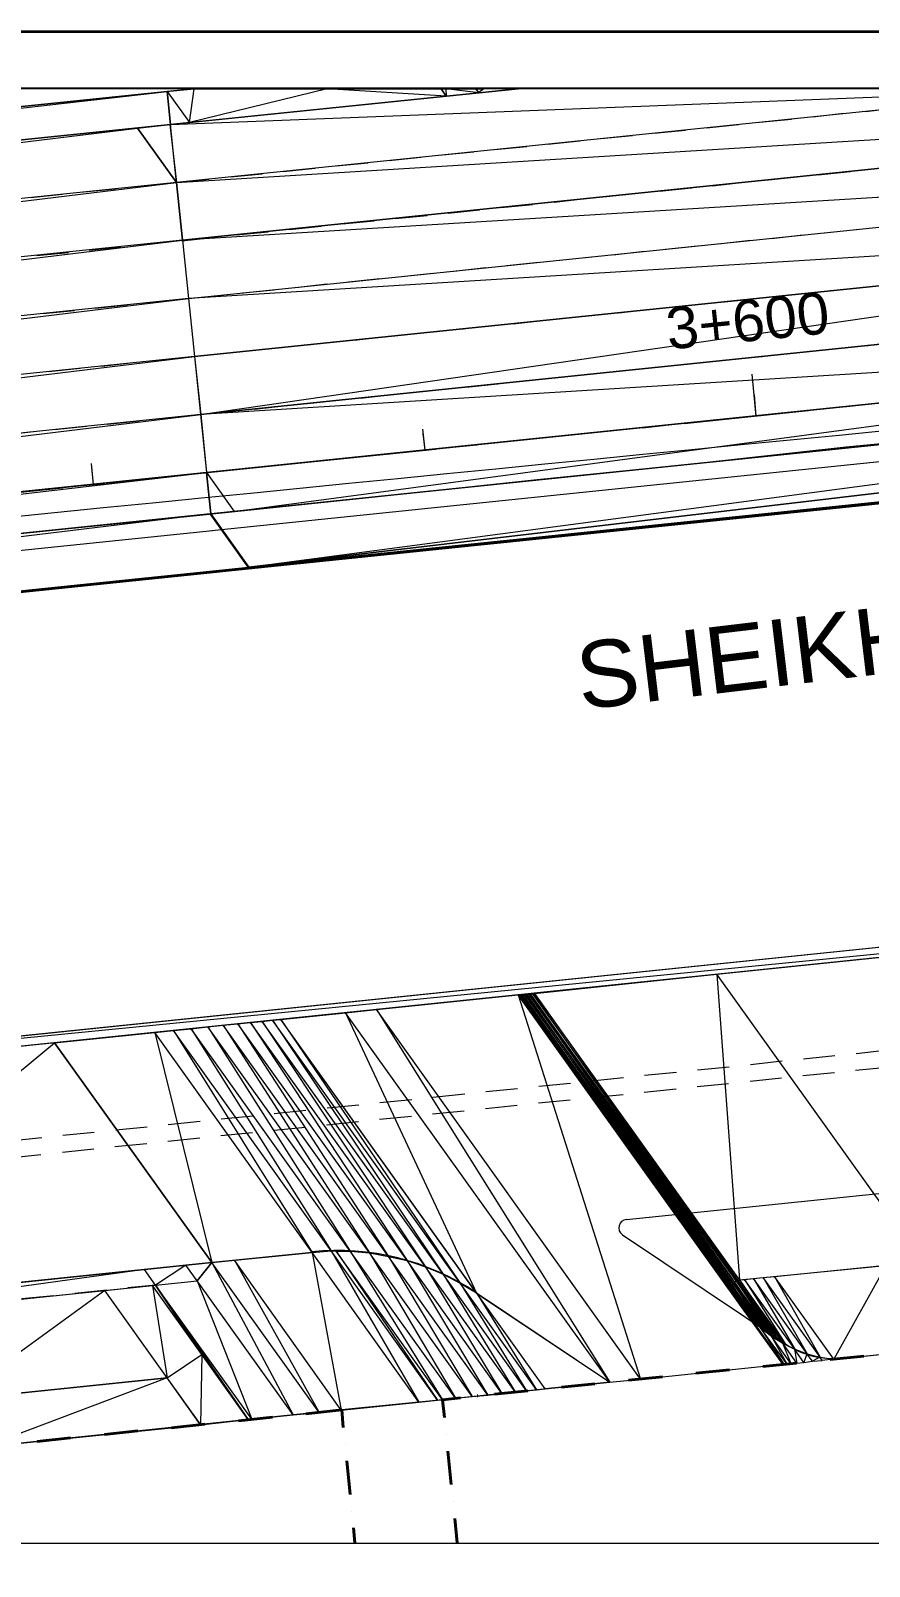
# Model space of a CAD drawing. Header units: inches. Extents: x -0.6 to 32.5, y 0.8 to 22.6.
# Drawn here: x 18.39 to 21.98, y 16.02 to 22.59 of the extents above; entities that cross this region are included whole.
import ezdxf

# ---------------------------------------------------------------- set-up
doc = ezdxf.new("R2010")
doc.units = ezdxf.units.IN
doc.header["$MEASUREMENT"] = 0
doc.layers.add('PDF_Geometry', color=7, linetype='Continuous', true_color=0xa5a5a5)
doc.layers.add('PDF_Text', color=7, linetype='Continuous')
doc.styles.add('PDF Arial', font='arial.ttf')

msp = doc.modelspace()

# ---------------------------------------------------------------- linework, layer by layer
at = {"layer": 'PDF_Geometry', "color": 7, "lineweight": 0}
for points in [[(32.4989, 22.5905), (0.6506, 22.5839), (0.6439, 22.5905), (32.4989, 22.5905)], [(32.4989, 22.5839), (32.4989, 22.5905), (0.6506, 22.5839), (32.4989, 22.5839)], [(27.7256, 16.1206), (27.7256, 22.3439), (0.8839, 22.3439), (0.8839, 16.1206), (27.7256, 16.1206)], [(21.4972, 20.9422), (21.4789, 21.1206)], [(21.4972, 20.9422), (21.4889, 21.0322)], [(20.0806, 20.7956), (20.0706, 20.8855)], [(20.0806, 20.7956), (20.0722, 20.8672)], [(18.6622, 20.6489), (18.6539, 20.7389)], [(18.6622, 20.6489), (18.6556, 20.7206)]]:
    msp.add_lwpolyline(points, dxfattribs=at)
at = {"layer": 'PDF_Geometry', "color": 7, "lineweight": 25}
msp.add_lwpolyline([(27.7256, 1.0256), (27.7256, 22.3439), (0.8839, 22.3439), (0.8839, 1.0256), (27.7256, 1.0256)], dxfattribs=at)
at = {"layer": 'PDF_Geometry', "lineweight": 0}
for points in [[(18.9739, 22.3306), (19.0922, 22.3422)], [(18.9889, 22.1889), (20.4789, 22.3422)], [(5.1939, 20.9072), (18.9772, 22.3305)], [(21.5106, 22.1989), (21.6472, 22.2122)], [(21.7372, 22.2222), (21.8722, 22.2372)], [(21.9639, 22.2456), (22.0989, 22.2606)], [(5.2089, 20.7656), (18.9922, 22.1889)], [(20.8322, 22.1289), (20.9672, 22.1422)], [(21.0589, 22.1522), (21.1939, 22.1656)], [(21.2839, 22.1756), (21.4206, 22.1889)], [(20.3789, 22.0822), (20.5156, 22.0956)], [(20.6056, 22.1056), (20.7422, 22.1189)], [(19.7006, 22.0122), (19.8372, 22.0256)], [(19.9272, 22.0356), (20.0622, 22.0489)], [(20.1539, 22.0589), (20.2889, 22.0722)], [(19.0156, 21.9406), (19.1572, 21.9556)], [(19.2489, 21.9655), (19.3839, 21.9789)], [(19.4739, 21.9889), (19.6106, 22.0022)], [(21.3106, 21.9272), (21.4456, 21.9422)], [(21.5372, 21.9505), (21.6722, 21.9655)], [(21.7622, 21.9739), (21.8989, 21.9889)], [(18.3939, 21.8772), (18.5289, 21.8906)], [(18.6206, 21.9006), (18.7556, 21.9139)], [(18.8456, 21.9239), (19.0172, 21.9405)], [(20.8572, 21.8806), (20.9939, 21.8956)], [(21.0839, 21.9039), (21.2206, 21.9189)], [(20.1789, 21.8106), (20.3139, 21.8239)], [(20.4056, 21.8339), (20.5406, 21.8472)], [(20.6322, 21.8572), (20.7672, 21.8722)], [(19.5006, 21.7406), (19.6356, 21.7539)], [(19.7256, 21.7639), (19.8622, 21.7772)], [(19.9522, 21.7872), (20.0889, 21.8006)], [(18.8722, 21.6756), (19.0422, 21.6939)], [(19.0406, 21.6922), (19.1839, 21.7072)], [(19.2739, 21.7172), (19.4089, 21.7306)], [(21.3356, 21.6789), (21.4722, 21.6939)], [(21.5622, 21.7022), (21.6972, 21.7172)], [(21.7889, 21.7256), (21.9239, 21.7406)], [(18.4189, 21.6289), (18.5556, 21.6422)], [(18.6456, 21.6522), (18.7806, 21.6656)], [(20.6572, 21.6089), (20.7922, 21.6239)], [(20.8839, 21.6322), (21.0189, 21.6472)], [(21.1089, 21.6556), (21.2456, 21.6706)], [(19.1439, 20.7005), (27.7239, 21.5872)], [(19.9789, 21.5389), (20.1139, 21.5539)], [(20.2039, 21.5622), (20.3406, 21.5772)], [(20.4306, 21.5856), (20.5672, 21.6006)], [(19.2989, 21.4689), (19.4356, 21.4822)], [(19.5256, 21.4922), (19.6622, 21.5072)], [(19.7522, 21.5156), (19.8872, 21.5306)], [(21.8139, 21.4789), (21.9506, 21.4922)], [(18.6706, 21.4039), (18.8072, 21.4172)], [(18.8972, 21.4272), (19.0689, 21.4456)], [(19.0656, 21.4456), (19.2089, 21.4589)], [(21.1356, 21.4072), (21.2706, 21.4222)], [(21.3622, 21.4306), (21.4972, 21.4456)], [(21.5872, 21.4556), (21.7239, 21.4689)], [(18.4456, 21.3806), (18.5806, 21.3939)], [(19.1605, 20.5239), (27.7239, 21.4089)], [(20.4572, 21.3372), (20.5922, 21.3522)], [(20.6822, 21.3606), (20.8189, 21.3756)], [(20.9089, 21.3839), (21.0456, 21.3989)], [(20.0039, 21.2906), (20.1389, 21.3056)], [(20.2306, 21.3139), (20.3656, 21.3289)], [(19.3256, 21.2206), (19.4606, 21.2356)], [(19.5506, 21.2439), (19.6872, 21.2589)], [(19.7772, 21.2672), (19.9139, 21.2822)], [(21.6139, 21.2072), (21.7489, 21.2206)], [(21.8389, 21.2306), (21.9756, 21.2439)], [(18.6972, 21.1556), (18.8322, 21.1706)], [(18.9222, 21.1789), (19.0939, 21.1972)], [(19.0922, 21.1972), (19.2339, 21.2122)], [(21.1605, 21.1606), (21.2972, 21.1739)], [(21.3872, 21.1839), (21.5222, 21.1972)], [(18.4706, 21.1322), (18.6056, 21.1472)], [(20.4822, 21.0905), (20.6172, 21.1039)], [(20.7089, 21.1139), (20.8439, 21.1272)], [(20.9339, 21.1372), (21.0706, 21.1506)], [(19.8039, 21.0189), (19.9389, 21.0339)], [(20.0289, 21.0422), (20.1656, 21.0572)], [(20.2556, 21.0656), (20.3922, 21.0806)], [(19.1172, 20.9489), (19.2605, 20.9639)], [(19.3506, 20.9722), (19.4872, 20.9872)], [(19.5772, 20.9956), (19.7122, 21.0106)], [(18.4956, 20.8839), (18.6322, 20.8989)], [(18.7222, 20.9072), (18.8589, 20.9222)], [(18.9489, 20.9306), (19.1205, 20.9489)], [(18.2706, 20.8606), (18.4056, 20.8756)], [(5.3622, 19.2756), (19.1456, 20.7006)], [(5.3806, 19.0989), (19.1639, 20.5239)], [(27.6989, 19.2556), (12.3872, 17.6722)], [(27.6922, 19.2122), (12.3672, 17.6272)], [(21.8339, 18.2056), (21.6989, 18.1906)], [(22.0606, 18.2289), (21.9239, 18.2139)], [(21.1556, 18.1339), (21.0189, 18.1206)], [(21.3806, 18.1572), (21.2455, 18.1439)], [(21.6072, 18.1822), (21.4722, 18.1672)], [(21.8322, 18.1322), (21.6956, 18.1189)], [(22.0589, 18.1556), (21.9222, 18.1422)], [(20.7022, 18.0872), (20.5672, 18.0739)], [(20.9289, 18.1106), (20.7922, 18.0972)], [(21.3789, 18.0856), (21.2439, 18.0722)], [(21.6056, 18.1089), (21.4706, 18.0956)], [(20.0239, 18.0172), (19.8872, 18.0039)], [(20.2506, 18.0406), (20.1139, 18.0272)], [(20.4756, 18.0639), (20.3405, 18.0506)], [(20.7006, 18.0156), (20.5655, 18.0022)], [(20.9272, 18.0389), (20.7906, 18.0256)], [(21.1539, 18.0622), (21.0172, 18.0489)], [(19.3456, 17.9472), (19.2089, 17.9339)], [(19.5706, 17.9706), (19.4356, 17.9572)], [(19.7972, 17.9939), (19.6622, 17.9806)], [(20.0222, 17.9456), (19.8856, 17.9322)], [(20.2472, 17.9689), (20.1122, 17.9556)], [(20.4739, 17.9922), (20.3389, 17.9789)], [(18.6656, 17.8772), (18.5306, 17.8639)], [(18.8922, 17.9006), (18.7572, 17.8872)], [(19.1189, 17.9239), (18.9822, 17.9105)], [(19.3422, 17.8756), (19.2072, 17.8622)], [(19.5689, 17.8989), (19.4339, 17.8856)], [(19.7956, 17.9222), (19.6589, 17.9089)], [(18.4406, 17.8539), (18.3039, 17.8405)], [(18.6639, 17.8056), (18.5289, 17.7922)], [(18.8906, 17.8289), (18.7539, 17.8156)], [(19.1172, 17.8522), (18.9805, 17.8389)], [(18.4372, 17.7822), (18.3022, 17.7672)], [(23.3489, 17.7522), (20.9422, 17.5039)], [(20.9256, 17.4389), (21.6272, 16.9689)], [(19.5972, 17.3639), (19.1706, 17.3206)], [(18.9372, 17.2972), (18.8005, 17.2822)], [(19.1689, 17.3206), (19.0272, 17.3056)], [(19.1056, 17.2422), (19.1689, 17.3206)], [(18.4839, 17.2489), (18.3489, 17.2356)], [(18.7106, 17.2722), (18.5755, 17.2589)], [(18.9272, 17.2239), (18.8089, 17.2122)], [(18.9272, 17.2239), (19.1056, 17.2422)], [(18.9272, 17.2239), (19.1256, 16.9272)], [(18.4922, 17.1789), (18.3555, 17.1656)], [(18.7189, 17.2022), (18.5822, 17.1889)], [(20.3006, 17.1906), (20.8706, 16.8089)], [(21.8622, 16.9106), (22.4422, 16.9706)], [(18.9772, 16.8272), (19.1256, 16.9272)], [(18.9772, 16.8272), (17.6539, 16.6906)], [(20.8706, 16.8089), (20.1556, 16.7339)], [(19.7239, 16.6906), (15.4756, 16.2506)], [(20.1556, 16.7339), (19.7239, 16.6906)]]:
    msp.add_lwpolyline(points, dxfattribs=at)
at = {"layer": 'PDF_Geometry', "color": 254, "lineweight": 0, "true_color": 0xdcdcdc}
for points in [[(18.9772, 22.3306), (19.0722, 22.1972), (19.0922, 22.3422), (18.9772, 22.3306)], [(19.0172, 21.9406), (18.9922, 22.1889), (22.9056, 22.3422), (19.0172, 21.9406)], [(18.9922, 22.1889), (22.9056, 22.3422), (20.4789, 22.3422), (18.9922, 22.1889)], [(19.0172, 21.9406), (25.0172, 22.3106), (22.9056, 22.3422), (19.0172, 21.9406)], [(19.0722, 22.1972), (19.0922, 22.3422), (19.6622, 22.3422), (19.0722, 22.1972)], [(19.0722, 22.1972), (20.1706, 22.3106), (19.6622, 22.3422), (19.0722, 22.1972)], [(20.1706, 22.3106), (19.6622, 22.3422), (20.1489, 22.3422), (20.1706, 22.3106)], [(20.1489, 22.3422), (20.1689, 22.3422), (20.1706, 22.3106), (20.1489, 22.3422)], [(20.1706, 22.3106), (20.3106, 22.3255), (20.1689, 22.3422), (20.1706, 22.3106)], [(20.3106, 22.3255), (20.1689, 22.3422), (20.2972, 22.3422), (20.3106, 22.3255)], [(20.2972, 22.3422), (20.3322, 22.3422), (20.3106, 22.3256), (20.2972, 22.3422)], [(20.3322, 22.3422), (20.3106, 22.3256), (20.4789, 22.3422), (20.3322, 22.3422)], [(5.2089, 20.7656), (18.9772, 22.3305), (5.1939, 20.9072), (5.2089, 20.7656)], [(18.9922, 22.1889), (5.2089, 20.7656), (18.9772, 22.3305), (18.9922, 22.1889)], [(18.9772, 22.3306), (19.0722, 22.1972), (18.9922, 22.1889), (18.9772, 22.3306)], [(19.0422, 21.6939), (19.0172, 21.9406), (25.0172, 22.3106), (19.0422, 21.6939)], [(25.0172, 22.3106), (25.0589, 22.0639), (19.0422, 21.6939), (25.0172, 22.3106)], [(18.8506, 22.1739), (5.2089, 20.7656), (5.3756, 20.5306), (18.8506, 22.1739)], [(18.8506, 22.1739), (19.0172, 21.9405), (5.3756, 20.5306), (18.8506, 22.1739)], [(18.9889, 22.1889), (19.0172, 21.9405), (18.8506, 22.1739), (18.9889, 22.1889)], [(18.9922, 22.1889), (18.9922, 22.1856), (18.9889, 22.1889), (18.9922, 22.1889)], [(18.9922, 22.1856), (18.9889, 22.1889), (19.0172, 21.9405), (18.9922, 22.1856)], [(25.0589, 22.0639), (19.0422, 21.6939), (19.0689, 21.4456), (25.0589, 22.0639)], [(25.0589, 22.0639), (25.1022, 21.8172), (19.0689, 21.4455), (25.0589, 22.0639)], [(5.2606, 20.2689), (19.0172, 21.9406), (5.2339, 20.5172), (5.2606, 20.2689)], [(19.0422, 21.6939), (5.2606, 20.2689), (19.0172, 21.9406), (19.0422, 21.6939)], [(25.1022, 21.8172), (19.0689, 21.4455), (19.0939, 21.1972), (25.1022, 21.8172)], [(19.1205, 20.9489), (25.1022, 21.8172), (19.0939, 21.1972), (19.1205, 20.9489)], [(25.1439, 21.5722), (19.1205, 20.9489), (25.1022, 21.8172), (25.1439, 21.5722)], [(5.2856, 20.0206), (19.0422, 21.6939), (5.2606, 20.2689), (5.2856, 20.0206)], [(19.0689, 21.4456), (5.2856, 20.0206), (19.0422, 21.6939), (19.0689, 21.4456)], [(25.1439, 21.5722), (25.1856, 21.3255), (19.1205, 20.9489), (25.1439, 21.5722)], [(5.3106, 19.7722), (19.0689, 21.4456), (5.2856, 20.0206), (5.3106, 19.7722)], [(19.0939, 21.1972), (5.3106, 19.7722), (19.0689, 21.4456), (19.0939, 21.1972)], [(25.1856, 21.3255), (19.1205, 20.9489), (19.1456, 20.7005), (25.1856, 21.3255)], [(25.0972, 21.3156), (19.1456, 20.7006), (19.2639, 20.5339), (25.0972, 21.3156)], [(25.0972, 21.3156), (25.2172, 21.1489), (19.2639, 20.5339), (25.0972, 21.3156)], [(5.3372, 19.5239), (19.0939, 21.1972), (5.3106, 19.7722), (5.3372, 19.5239)], [(19.1206, 20.9489), (5.3372, 19.5239), (19.0939, 21.1972), (19.1206, 20.9489)], [(5.3622, 19.2756), (19.1206, 20.9489), (5.3372, 19.5239), (5.3622, 19.2756)], [(19.1456, 20.7006), (5.3622, 19.2756), (19.1206, 20.9489), (19.1456, 20.7006)], [(5.3806, 19.0989), (19.1456, 20.7006), (5.3622, 19.2756), (5.3806, 19.0989)], [(19.1639, 20.5239), (5.3806, 19.0989), (19.1456, 20.7006), (19.1639, 20.5239)], [(19.1456, 20.7006), (19.2639, 20.5339), (19.1639, 20.5239), (19.1456, 20.7006)], [(16.4256, 18.0905), (25.4572, 18.9805), (25.4572, 19.0239), (16.4256, 18.0905)], [(16.4306, 18.0472), (16.4256, 18.0905), (25.4572, 18.9805), (16.4306, 18.0472)], [(22.1022, 18.6339), (22.2089, 17.3239), (21.3289, 18.5539), (22.1022, 18.6339)], [(21.3289, 18.5539), (21.4256, 17.2472), (20.5489, 18.4722), (21.3289, 18.5539)], [(22.2089, 17.3239), (21.3289, 18.5539), (21.4256, 17.2472), (22.2089, 17.3239)], [(20.4789, 18.4656), (21.0022, 16.8222), (19.8722, 18.4039), (20.4789, 18.4656)], [(21.6106, 16.8856), (20.4789, 18.4656), (21.0022, 16.8222), (21.6106, 16.8856)], [(20.4805, 18.4655), (21.3989, 17.1806), (20.4789, 18.4655), (20.4805, 18.4655)], [(21.4372, 17.1272), (21.4372, 17.1272), (20.4789, 18.4655), (21.4372, 17.1272)], [(21.4372, 17.1272), (20.4789, 18.4655), (21.4322, 17.1322), (21.4372, 17.1272)], [(20.4822, 18.4656), (21.3956, 17.1856), (20.4805, 18.4656), (20.4822, 18.4656)], [(21.3956, 17.1856), (20.4805, 18.4655), (21.3989, 17.1806), (21.3956, 17.1856)], [(20.4856, 18.4672), (21.3922, 17.1939), (20.4822, 18.4656), (20.4856, 18.4672)], [(21.3922, 17.1939), (20.4822, 18.4656), (21.3956, 17.1856), (21.3922, 17.1939)], [(20.4906, 18.4672), (21.3906, 17.2022), (20.4856, 18.4672), (20.4906, 18.4672)], [(21.3906, 17.2022), (20.4856, 18.4672), (21.3922, 17.1939), (21.3906, 17.2022)], [(20.4972, 18.4672), (21.3906, 17.2089), (20.4906, 18.4672), (20.4972, 18.4672)], [(21.3906, 17.2089), (20.4906, 18.4672), (21.3906, 17.2022), (21.3906, 17.2089)], [(20.5056, 18.4689), (21.3922, 17.2172), (20.4972, 18.4672), (20.5056, 18.4689)], [(21.3922, 17.2172), (20.4972, 18.4672), (21.3906, 17.2089), (21.3922, 17.2172)], [(20.5139, 18.4689), (21.3939, 17.2239), (20.5056, 18.4689), (20.5139, 18.4689)], [(21.3939, 17.2239), (20.5056, 18.4689), (21.3922, 17.2172), (21.3939, 17.2239)], [(20.5222, 18.4706), (21.3989, 17.2306), (20.5139, 18.4689), (20.5222, 18.4706)], [(21.3989, 17.2306), (20.5139, 18.4689), (21.3939, 17.2239), (21.3989, 17.2306)], [(20.5306, 18.4706), (21.4039, 17.2372), (20.5222, 18.4706), (20.5306, 18.4706)], [(21.4039, 17.2372), (20.5222, 18.4706), (21.3989, 17.2306), (21.4039, 17.2372)], [(20.5406, 18.4722), (21.4106, 17.2422), (20.5306, 18.4706), (20.5406, 18.4722)], [(21.4105, 17.2422), (20.5306, 18.4706), (21.4039, 17.2372), (21.4105, 17.2422)], [(20.5489, 18.4722), (21.4172, 17.2456), (20.5406, 18.4722), (20.5489, 18.4722)], [(21.4172, 17.2456), (20.5406, 18.4722), (21.4106, 17.2422), (21.4172, 17.2456)], [(21.4256, 17.2472), (20.5489, 18.4722), (21.4172, 17.2456), (21.4256, 17.2472)], [(19.8722, 18.4039), (20.8706, 16.8089), (19.7406, 18.3889), (19.8722, 18.4039)], [(21.0022, 16.8222), (19.8722, 18.4039), (20.8706, 16.8089), (21.0022, 16.8222)], [(19.1505, 18.3289), (19.7606, 17.3689), (19.0806, 18.3206), (19.1505, 18.3289)], [(19.2172, 18.3356), (19.8422, 17.3622), (19.1505, 18.3289), (19.2172, 18.3356)], [(19.8422, 17.3622), (19.1505, 18.3289), (19.7606, 17.3689), (19.8422, 17.3622)], [(19.2789, 18.3422), (19.9239, 17.3472), (19.2172, 18.3356), (19.2789, 18.3422)], [(19.9239, 17.3472), (19.2172, 18.3356), (19.8422, 17.3622), (19.9239, 17.3472)], [(19.3339, 18.3472), (20.0039, 17.3289), (19.2789, 18.3422), (19.3339, 18.3472)], [(20.0039, 17.3289), (19.2789, 18.3422), (19.9239, 17.3472), (20.0039, 17.3289)], [(19.3839, 18.3522), (20.0822, 17.3022), (19.3339, 18.3472), (19.3839, 18.3522)], [(20.0822, 17.3022), (19.3339, 18.3472), (20.0039, 17.3289), (20.0822, 17.3022)], [(19.4272, 18.3572), (20.1572, 17.2706), (19.3839, 18.3522), (19.4272, 18.3572)], [(20.1572, 17.2706), (19.3839, 18.3522), (20.0822, 17.3022), (20.1572, 17.2706)], [(19.4639, 18.3606), (20.2306, 17.2322), (19.4272, 18.3572), (19.4639, 18.3606)], [(20.2306, 17.2322), (19.4272, 18.3572), (20.1572, 17.2706), (20.2306, 17.2322)], [(19.7406, 18.3889), (20.3006, 17.1905), (19.4639, 18.3606), (19.7406, 18.3889)], [(20.3006, 17.1906), (19.4639, 18.3606), (20.2306, 17.2322), (20.3006, 17.1906)], [(20.8706, 16.8089), (19.7406, 18.3889), (20.3006, 17.1905), (20.8706, 16.8089)], [(18.9239, 18.3056), (19.1689, 17.3206), (18.4956, 18.2606), (18.9239, 18.3056)], [(19.0039, 18.3139), (19.5972, 17.3639), (18.9239, 18.3056), (19.0039, 18.3139)], [(19.5972, 17.3639), (18.9239, 18.3056), (19.1689, 17.3206), (19.5972, 17.3639)], [(19.0806, 18.3206), (19.6789, 17.3706), (19.0039, 18.3139), (19.0806, 18.3206)], [(19.6789, 17.3706), (19.0039, 18.3139), (19.5972, 17.3639), (19.6789, 17.3706)], [(19.7606, 17.3689), (19.0806, 18.3206), (19.6789, 17.3706), (19.7606, 17.3689)], [(18.4956, 18.2606), (16.4306, 18.0472), (17.1022, 17.1072), (18.4956, 18.2606)], [(18.4956, 18.2606), (19.1689, 17.3206), (17.1022, 17.1072), (18.4956, 18.2606)], [(19.5972, 17.3639), (19.7222, 16.6889), (19.2656, 17.3306), (19.5972, 17.3639)], [(19.6789, 17.3706), (20.0539, 16.7239), (19.5972, 17.3639), (19.6789, 17.3706)], [(20.0539, 16.7239), (19.5972, 17.3639), (19.7222, 16.6889), (20.0539, 16.7239)], [(19.7006, 17.3689), (20.1339, 16.7322), (19.6789, 17.3706), (19.7006, 17.3689)], [(20.1339, 16.7322), (19.6789, 17.3706), (20.0539, 16.7239), (20.1339, 16.7322)], [(19.7606, 17.3689), (20.1556, 16.7339), (19.7006, 17.3689), (19.7606, 17.3689)], [(20.1556, 16.7339), (19.7006, 17.3689), (20.1339, 16.7322), (20.1556, 16.7339)], [(19.8422, 17.3622), (20.2106, 16.7406), (19.7605, 17.3689), (19.8422, 17.3622)], [(20.2106, 16.7406), (19.7606, 17.3689), (20.1556, 16.7339), (20.2106, 16.7406)], [(19.9239, 17.3472), (20.2822, 16.7472), (19.8422, 17.3622), (19.9239, 17.3472)], [(20.2822, 16.7472), (19.8422, 17.3622), (20.2106, 16.7406), (20.2822, 16.7472)], [(20.0039, 17.3289), (20.3489, 16.7539), (19.9239, 17.3472), (20.0039, 17.3289)], [(20.3489, 16.7539), (19.9239, 17.3472), (20.2822, 16.7472), (20.3489, 16.7539)], [(18.8806, 17.2906), (16.7889, 17.0022), (16.7406, 17.0689), (18.8806, 17.2906)], [(18.9272, 17.2239), (18.8806, 17.2906), (16.7889, 17.0022), (18.9272, 17.2239)], [(19.0572, 17.3089), (18.9272, 17.2239), (18.8806, 17.2905), (19.0572, 17.3089)], [(19.1056, 17.2422), (19.0572, 17.3089), (18.9272, 17.2239), (19.1056, 17.2422)], [(19.1689, 17.3206), (19.1055, 17.2422), (19.0572, 17.3089), (19.1689, 17.3206)], [(19.1689, 17.3206), (19.5156, 16.6689), (19.1055, 17.2422), (19.1689, 17.3206)], [(19.2656, 17.3305), (19.6272, 16.6789), (19.1689, 17.3205), (19.2656, 17.3305)], [(19.6272, 16.6789), (19.1689, 17.3206), (19.5156, 16.6689), (19.6272, 16.6789)], [(19.7222, 16.6889), (19.2656, 17.3305), (19.6272, 16.6789), (19.7222, 16.6889)], [(20.0822, 17.3022), (20.4089, 16.7606), (20.0039, 17.3289), (20.0822, 17.3022)], [(20.4089, 16.7606), (20.0039, 17.3289), (20.3489, 16.7539), (20.4089, 16.7606)], [(20.1572, 17.2706), (20.4656, 16.7672), (20.0822, 17.3022), (20.1572, 17.2706)], [(20.4655, 16.7672), (20.0822, 17.3022), (20.4089, 16.7606), (20.4655, 16.7672)], [(22.0522, 17.3089), (21.8289, 16.9072), (21.5756, 17.2606), (22.0522, 17.3089)], [(22.3039, 16.9556), (22.0522, 17.3089), (21.8289, 16.9072), (22.3039, 16.9556)], [(18.9139, 17.2222), (18.9772, 16.8272), (18.7106, 17.2006), (18.9139, 17.2222)], [(18.9272, 17.2239), (19.1256, 16.9272), (18.9139, 17.2222), (18.9272, 17.2239)], [(19.1256, 16.9272), (18.9139, 17.2222), (18.9772, 16.8272), (19.1256, 16.9272)], [(19.1055, 17.2422), (19.3389, 16.6506), (18.9272, 17.2239), (19.1055, 17.2422)], [(19.3389, 16.6506), (18.9272, 17.2239), (19.3239, 16.6489), (19.3389, 16.6506)], [(18.9272, 17.2239), (19.3239, 16.6489), (19.1256, 16.9272), (18.9272, 17.2239)], [(19.5156, 16.6689), (19.1055, 17.2422), (19.3389, 16.6506), (19.5156, 16.6689)], [(20.2305, 17.2322), (20.5139, 16.7722), (20.1572, 17.2706), (20.2305, 17.2322)], [(20.5139, 16.7722), (20.1572, 17.2706), (20.4656, 16.7672), (20.5139, 16.7722)], [(20.5572, 16.7756), (20.2305, 17.2322), (20.5139, 16.7722), (20.5572, 16.7756)], [(20.3006, 17.1906), (20.5572, 16.7756), (20.2306, 17.2322), (20.3006, 17.1906)], [(21.3922, 17.2155), (21.4956, 17.0606), (21.3906, 17.2089), (21.3922, 17.2155)], [(21.3939, 17.2239), (21.5172, 17.0406), (21.3922, 17.2172), (21.3939, 17.2239)], [(21.5172, 17.0406), (21.3922, 17.2172), (21.5156, 17.0422), (21.5172, 17.0406)], [(21.3922, 17.2172), (21.5156, 17.0422), (21.3922, 17.2156), (21.3922, 17.2172)], [(21.5156, 17.0422), (21.3922, 17.2155), (21.4956, 17.0606), (21.5156, 17.0422)], [(21.3989, 17.2306), (21.5372, 17.0256), (21.3939, 17.2239), (21.3989, 17.2306)], [(21.5372, 17.0256), (21.3939, 17.2239), (21.5172, 17.0406), (21.5372, 17.0256)], [(21.4005, 17.2322), (21.5572, 17.0105), (21.3989, 17.2305), (21.4005, 17.2322)], [(21.5572, 17.0106), (21.3989, 17.2306), (21.5372, 17.0256), (21.5572, 17.0106)], [(21.4039, 17.2372), (21.5606, 17.0072), (21.4005, 17.2322), (21.4039, 17.2372)], [(21.5606, 17.0072), (21.4005, 17.2322), (21.5572, 17.0105), (21.5606, 17.0072)], [(21.4106, 17.2422), (21.5756, 16.9972), (21.4039, 17.2372), (21.4106, 17.2422)], [(21.5756, 16.9972), (21.4039, 17.2372), (21.5606, 17.0072), (21.5756, 16.9972)], [(21.4172, 17.2439), (21.5922, 16.9872), (21.4106, 17.2422), (21.4172, 17.2439)], [(21.5922, 16.9872), (21.4106, 17.2422), (21.5756, 16.9972), (21.5922, 16.9872)], [(21.4256, 17.2472), (21.6106, 16.9756), (21.4172, 17.2456), (21.4256, 17.2472)], [(21.6106, 16.9756), (21.4172, 17.2456), (21.4172, 17.2439), (21.6106, 16.9756)], [(21.4172, 17.2456), (21.6106, 16.9756)], [(21.4172, 17.2456), (21.6106, 16.9756), (21.4172, 17.2456)], [(21.6106, 16.9756), (21.4172, 17.2439), (21.5922, 16.9872), (21.6106, 16.9756)], [(21.4472, 17.2489), (21.6239, 16.9689), (21.4256, 17.2472), (21.4472, 17.2489)], [(21.6239, 16.9689), (21.4256, 17.2472), (21.6106, 16.9756), (21.6239, 16.9689)], [(21.4855, 17.2522), (21.6622, 16.9505), (21.4472, 17.2489), (21.4855, 17.2522)], [(21.6622, 16.9505), (21.4472, 17.2489), (21.6239, 16.9689), (21.6622, 16.9505)], [(21.5272, 17.2572), (21.7155, 16.9306), (21.4855, 17.2522), (21.5272, 17.2572)], [(21.7155, 16.9306), (21.4855, 17.2522), (21.6622, 16.9505), (21.7155, 16.9306)], [(21.5756, 17.2605), (21.7706, 16.9156), (21.5272, 17.2572), (21.5756, 17.2605)], [(21.7706, 16.9156), (21.5272, 17.2572), (21.7155, 16.9306), (21.7706, 16.9156)], [(21.8289, 16.9072), (21.5756, 17.2605), (21.7706, 16.9156), (21.8289, 16.9072)], [(18.7106, 17.2006), (18.0655, 16.7339), (17.7972, 17.1072), (18.7106, 17.2006)], [(18.9772, 16.8272), (18.7106, 17.2006), (18.0655, 16.7339), (18.9772, 16.8272)], [(20.8706, 16.8089), (20.5939, 16.7806), (20.3006, 17.1906), (20.8706, 16.8089)], [(20.5939, 16.7806), (20.3006, 17.1906), (20.5572, 16.7756), (20.5939, 16.7806)], [(21.4956, 17.0606), (21.3906, 17.2089), (21.4772, 17.0789), (21.4956, 17.0606)], [(21.3906, 17.2089), (21.4772, 17.0789), (21.3906, 17.2022), (21.3906, 17.2089)], [(21.4772, 17.0789), (21.3906, 17.2022), (21.4739, 17.0822), (21.4772, 17.0789)], [(21.3906, 17.2022), (21.4739, 17.0822), (21.3906, 17.1989), (21.3906, 17.2022)], [(21.4739, 17.0822), (21.3906, 17.1989), (21.4556, 17.1056), (21.4739, 17.0822)], [(21.3906, 17.1989), (21.4556, 17.1056), (21.3922, 17.1939), (21.3906, 17.1989)], [(21.4556, 17.1056), (21.3922, 17.1939), (21.4489, 17.1122), (21.4556, 17.1056)], [(21.3922, 17.1939), (21.4489, 17.1122), (21.3939, 17.1906), (21.3922, 17.1939)], [(21.4056, 17.1739), (21.3939, 17.1905), (21.4006, 17.1789), (21.4056, 17.1739)], [(21.3939, 17.1905), (21.4006, 17.1789), (21.3956, 17.1856), (21.3939, 17.1905)], [(21.3956, 17.1856), (21.4005, 17.1789), (21.3989, 17.1806), (21.3956, 17.1856)], [(21.4006, 17.1789), (21.4322, 17.1322), (21.3989, 17.1806), (21.4006, 17.1789)], [(21.4056, 17.1739), (21.4272, 17.1406), (21.4006, 17.1789), (21.4056, 17.1739)], [(21.4272, 17.1406), (21.4006, 17.1789), (21.4322, 17.1322), (21.4272, 17.1406)], [(21.4489, 17.1122), (21.4056, 17.1739), (21.4405, 17.1222), (21.4489, 17.1122)], [(21.4056, 17.1739), (21.4405, 17.1222), (21.4272, 17.1406), (21.4056, 17.1739)], [(21.4272, 17.1406), (21.4339, 17.1322), (21.4389, 17.1256), (21.4272, 17.1406)], [(21.4272, 17.1406), (21.4406, 17.1222), (21.4389, 17.1256), (21.4272, 17.1406)], [(21.4339, 17.1322), (21.4389, 17.1256), (21.4372, 17.1272), (21.4339, 17.1322)], [(21.4739, 17.0822), (21.6106, 16.8856), (21.4372, 17.1272), (21.4739, 17.0822)], [(21.5156, 17.0422), (21.6156, 16.8856), (21.4739, 17.0822), (21.5156, 17.0422)], [(21.6156, 16.8856), (21.4739, 17.0822), (21.6106, 16.8856), (21.6156, 16.8856)], [(21.5606, 17.0072), (21.6272, 16.8872), (21.5156, 17.0422), (21.5606, 17.0072)], [(21.6272, 16.8872), (21.5156, 17.0422), (21.6156, 16.8856), (21.6272, 16.8872)], [(21.6089, 16.9772), (21.6456, 16.8889), (21.5606, 17.0072), (21.6089, 16.9772)], [(21.6456, 16.8889), (21.5606, 17.0072), (21.6272, 16.8872), (21.6456, 16.8889)], [(21.6605, 16.9505), (21.6706, 16.8906), (21.6089, 16.9772), (21.6605, 16.9505)], [(21.6706, 16.8906), (21.6089, 16.9772), (21.6456, 16.8889), (21.6706, 16.8906)], [(21.7139, 16.9306), (21.7006, 16.8939), (21.6605, 16.9506), (21.7139, 16.9306)], [(21.7006, 16.8939), (21.6605, 16.9505), (21.6706, 16.8906), (21.7006, 16.8939)], [(19.1256, 16.9272), (19.1205, 16.6272), (18.9772, 16.8272), (19.1256, 16.9272)], [(19.3239, 16.6489), (19.1256, 16.9272), (19.1205, 16.6272), (19.3239, 16.6489)], [(21.7372, 16.8989), (21.7139, 16.9306), (21.7006, 16.8939), (21.7372, 16.8989)], [(21.7689, 16.9156), (21.7372, 16.8989), (21.7139, 16.9306), (21.7689, 16.9156)], [(21.7789, 16.9022), (21.7689, 16.9156), (21.7372, 16.8989), (21.7789, 16.9022)], [(21.8256, 16.9072), (21.7789, 16.9022), (21.7689, 16.9156), (21.8256, 16.9072)], [(18.9772, 16.8272), (18.1939, 16.5322), (18.0506, 16.7322), (18.9772, 16.8272)], [(19.1206, 16.6272), (18.9772, 16.8272), (18.1939, 16.5322), (19.1206, 16.6272)], [(20.5939, 16.7806), (20.8706, 16.8089)], [(20.5939, 16.7806), (20.8706, 16.8089), (20.5939, 16.7806)]]:
    msp.add_lwpolyline(points, dxfattribs=at)
at = {"layer": 'PDF_Geometry', "color": 1, "lineweight": 0}
msp.add_lwpolyline([(0.8856, 18.8822), (1.5022, 18.9272), (2.4839, 19.0056), (3.4656, 19.0905), (4.4456, 19.1822), (5.4256, 19.2806), (27.7239, 21.5872)], dxfattribs=at)
at = {"layer": 'PDF_Geometry', "color": 2, "lineweight": 0}
for points in [[(27.7239, 21.4089), (19.1639, 20.5239), (19.1605, 20.5239), (5.3806, 19.0989)], [(19.1639, 20.5239), (19.3272, 20.2956), (27.7239, 21.4089), (19.1639, 20.5239)], [(19.3272, 20.2956), (27.7239, 21.4089), (27.7239, 21.2856), (19.3272, 20.2956)], [(27.7239, 21.2856), (27.7239, 21.1639), (19.3272, 20.2956), (27.7239, 21.2856)], [(0.8856, 18.4622), (1.4056, 18.4989), (2.4006, 18.5772), (3.3956, 18.6622), (4.3906, 18.7556), (5.3839, 18.8539), (27.7239, 21.1639)], [(19.1605, 20.5239), (5.5439, 18.8705), (5.3806, 19.0989), (19.1605, 20.5239)], [(19.3239, 20.2956), (19.1605, 20.5239), (5.5439, 18.8705), (19.3239, 20.2956)], [(19.1639, 20.5239), (19.3239, 20.2956), (19.1605, 20.5239), (19.1639, 20.5239)], [(19.1639, 20.5239), (19.3272, 20.2956)], [(19.1639, 20.5239), (19.3272, 20.2956), (19.1639, 20.5239)], [(19.3272, 20.2956), (19.3272, 20.2956), (19.1639, 20.5239), (19.3272, 20.2956)], [(19.3272, 20.2956), (19.1639, 20.5239), (19.3239, 20.2956), (19.3272, 20.2956)]]:
    msp.add_lwpolyline(points, dxfattribs=at)
at = {"layer": 'PDF_Geometry', "color": 9, "lineweight": 5, "true_color": 0xbababa}
msp.add_lwpolyline([(27.7239, 21.4106), (27.5006, 21.3872), (26.8506, 21.3172), (26.2006, 21.2522), (25.5406, 21.1822), (24.8489, 21.1139), (23.9789, 21.0239), (23.2656, 20.9472), (22.5222, 20.8706), (21.8822, 20.8089), (21.2356, 20.7372), (20.5606, 20.6689), (19.8405, 20.5922), (19.1022, 20.5156), (18.2056, 20.4239)], dxfattribs=at)
at = {"layer": 'PDF_Geometry', "color": 7, "lineweight": 13}
for points in [[(19.1689, 20.4522), (27.7239, 21.3372)], [(19.1439, 20.7005), (21.1256, 20.9056)], [(17.9506, 20.5772), (19.1456, 20.7006)], [(5.3872, 19.0289), (19.1706, 20.4522)]]:
    msp.add_lwpolyline(points, dxfattribs=at)
at = {"layer": 'PDF_Geometry', "color": 7, "lineweight": 30}
for points in [[(19.1872, 20.2756), (27.7239, 21.1572)], [(0.8856, 18.4556), (1.4322, 18.4956), (2.4256, 18.5739), (3.4206, 18.6589), (4.4139, 18.7522), (5.4056, 18.8506), (19.1889, 20.2756)]]:
    msp.add_lwpolyline(points, dxfattribs=at)
at = {"layer": 'PDF_Geometry', "color": 7, "lineweight": 20}
for points in [[(21.1889, 20.9106), (21.7206, 20.9656)], [(21.8089, 20.9756), (21.8972, 20.9839)], [(21.0106, 20.8922), (21.0989, 20.9022)], [(20.3906, 20.8289), (20.9222, 20.8839)], [(19.5939, 20.7456), (20.1256, 20.8006)], [(20.2139, 20.8106), (20.3022, 20.8189)], [(18.7956, 20.6639), (19.3272, 20.7189)], [(19.4156, 20.7272), (19.5056, 20.7372)], [(17.9989, 20.5806), (18.5306, 20.6356)], [(18.6189, 20.6456), (18.7072, 20.6539)]]:
    msp.add_lwpolyline(points, dxfattribs=at)
at = {"layer": 'PDF_Geometry', "color": 4, "lineweight": 40}
for points in [[(21.6689, 16.8906), (21.5256, 16.8756)], [(21.7406, 16.8989), (21.7406, 16.8989)], [(21.9572, 16.9206), (21.8139, 16.9056)], [(21.0956, 16.8322), (20.9506, 16.8172)], [(21.1672, 16.8389), (21.1672, 16.8389)], [(21.3822, 16.8622), (21.2389, 16.8472)], [(21.4539, 16.8689), (21.4539, 16.8689)], [(20.5206, 16.7722), (20.3772, 16.7572)], [(20.5922, 16.7806), (20.5922, 16.7806)], [(20.8072, 16.8022), (20.6639, 16.7872)], [(20.8789, 16.8089), (20.8789, 16.8089)], [(19.5706, 16.6739), (19.7239, 16.6905)], [(19.7306, 16.6156), (19.7239, 16.6905)], [(20.2322, 16.7422), (20.1556, 16.7339)], [(20.1556, 16.7339), (20.1639, 16.6572)], [(20.3056, 16.7506), (20.3039, 16.7506)], [(19.1389, 16.6289), (18.9956, 16.6139)], [(19.2106, 16.6372), (19.2106, 16.6372)], [(19.4272, 16.6589), (19.2822, 16.6439)], [(19.4989, 16.6672), (19.4989, 16.6672)], [(18.5639, 16.5706), (18.4206, 16.5556)], [(18.6372, 16.5772), (18.6372, 16.5772)], [(18.8522, 16.6006), (18.7089, 16.5856)], [(18.9239, 16.6072), (18.9239, 16.6072)], [(20.1706, 16.5856), (20.1706, 16.5856)], [(19.7389, 16.5439), (19.7389, 16.5439)], [(20.1772, 16.5139), (20.1922, 16.3706)], [(19.7606, 16.3289), (19.7456, 16.4722)], [(20.2006, 16.2972), (20.2006, 16.2972)], [(19.7672, 16.2572), (19.7672, 16.2572)], [(19.7806, 16.1222), (19.7739, 16.1856)], [(20.2072, 16.2256), (20.2172, 16.1222)]]:
    msp.add_lwpolyline(points, dxfattribs=at)
at = {"layer": 'PDF_Geometry', "color": 9, "lineweight": 5, "true_color": 0xbababa}
msp.add_arc((177.93, -1576.9031), 1605.3676, 95.3686327, 96.3315584, dxfattribs=at)
at = {"layer": 'PDF_Geometry', "lineweight": 0}
for centre, radius, start, end in [((19.7064, 16.3031), 1.0691, 56.21681, 95.90014), ((21.8247, 17.2664), 0.3559, 236.22023, 275.89969)]:
    msp.add_arc(centre, radius, start, end, dxfattribs=at)
msp.add_ellipse((20.9448, 17.4697), major_axis=(-0.0358, 0.0024), ratio=0.999255, start_param=4.882113, end_param=7.330206, dxfattribs=at)

# ---------------------------------------------------------------- texts
at = {"layer": 'PDF_Text', "attachment_point": 7, "style": 'PDF Arial'}
for s, insert, char_height, rotation in [('\\W1.001179;3+600', (21.1213, 21.2235), 0.178141, 5.8889), ('\\W1.000854;SHEIKH ZAYED ROAD', (20.7472, 19.6812), 0.285027, 6.80033)]:
    msp.add_mtext(s, dxfattribs=dict(at, insert=insert, char_height=char_height, rotation=rotation))

doc.saveas('drawing.dxf')
